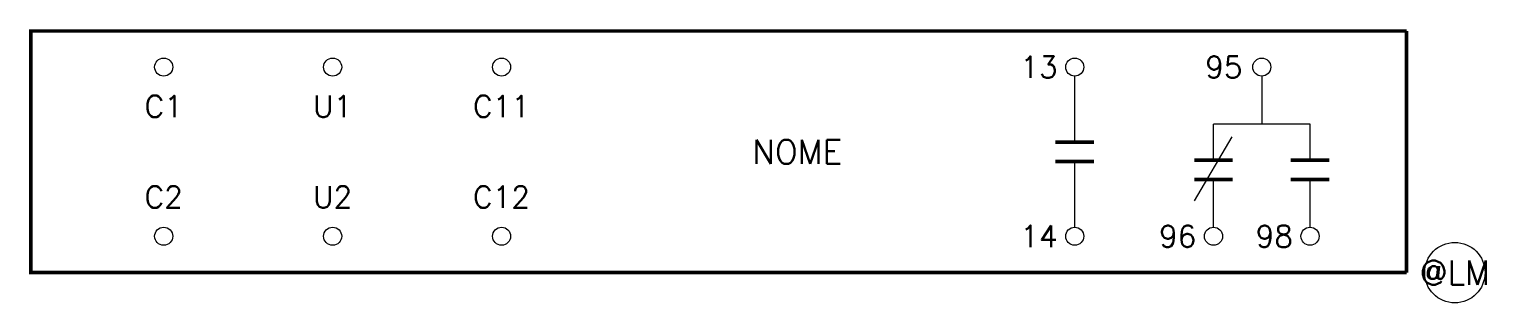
# Model space of a CAD drawing. Header units: millimetres. Extents: x 0 to 121, y -22 to 0.
import ezdxf
from ezdxf.enums import TextEntityAlignment as Align

# ---------------------------------------------------------------- set-up
doc = ezdxf.new("R2010")
doc.units = ezdxf.units.MM
doc.styles.add('ROMANS', font='romans', dxfattribs={"height": 0.2})

msp = doc.modelspace()

# ---------------------------------------------------------------- linework, layer by layer
for p, q in [((86.5, -9.2), (86.5, -3.74)), ((106, -7.7), (98, -7.7)), ((98, -10.7), (98, -7.7)), ((106, -10.7), (106, -7.7))]:
    msp.add_line(p, q)
at = {"ltscale": 10}
msp.add_line((99.53, -8.76), (96.41, -14.06), dxfattribs=at)
at = {"color": 5, "const_width": 0.3}
for points in [[(114, -20), (0, -20), (0, 0), (114, 0)], [(114, -20), (114, 0)]]:
    msp.add_lwpolyline(points, dxfattribs=at)
for points in [[(102, -3.74), (102, -7.7)], [(86.5, -16.24), (86.5, -10.8)], [(98, -16.24), (98, -12.3)], [(106, -16.24), (106, -12.3)]]:
    msp.add_lwpolyline(points)
at = {"const_width": 0.3}
for points in [[(88.1, -9.2), (84.9, -9.2)], [(88.1, -10.8), (84.9, -10.8)], [(96.4, -10.7), (99.6, -10.7)], [(107.6, -10.7), (104.4, -10.7)], [(96.4, -12.3), (99.6, -12.3)], [(107.6, -12.3), (104.4, -12.3)]]:
    msp.add_lwpolyline(points, dxfattribs=at)
for centre, radius in [((11, -2.99), 0.75), ((25, -2.99), 0.75), ((39, -2.99), 0.75), ((86.5, -2.99), 0.75), ((102, -2.99), 0.75), ((11, -16.99), 0.75), ((25, -16.99), 0.75), ((39, -16.99), 0.75), ((86.5, -16.99), 0.75), ((98, -16.99), 0.75), ((106, -16.99), 0.75), ((118, -20), 2.5), ((118, -20), 2.5)]:
    msp.add_circle(centre, radius)

# ---------------------------------------------------------------- texts
at = {"color": 7, "style": 'ROMANS', "flags": 4}
for tag, text, height, p in [('13', '13', 1.8, (83.54, -2.99)), ('95', '95', 1.8, (98.86, -2.99)), ('C1', 'C1', 1.8, (11, -6.24)), ('U1', 'U1', 1.8, (25, -6.24)), ('C11', 'C11', 1.8, (39, -6.24)), ('NOME', 'NOME', 2, (63.5, -10)), ('C2', 'C2', 1.8, (11, -13.74)), ('U2', 'U2', 1.8, (25, -13.74)), ('C12', 'C12', 1.8, (39, -13.74)), ('14', '14', 1.8, (83.54, -16.99)), ('96', '96', 1.8, (95.03, -16.99)), ('98', '98', 1.8, (103.04, -16.99)), ('@LM', '@LM', 2, (118, -20))]:
    msp.add_attdef(tag, text=text, height=height, dxfattribs=at).set_placement(p, align=Align.MIDDLE_CENTER)

doc.saveas('drawing.dxf')
